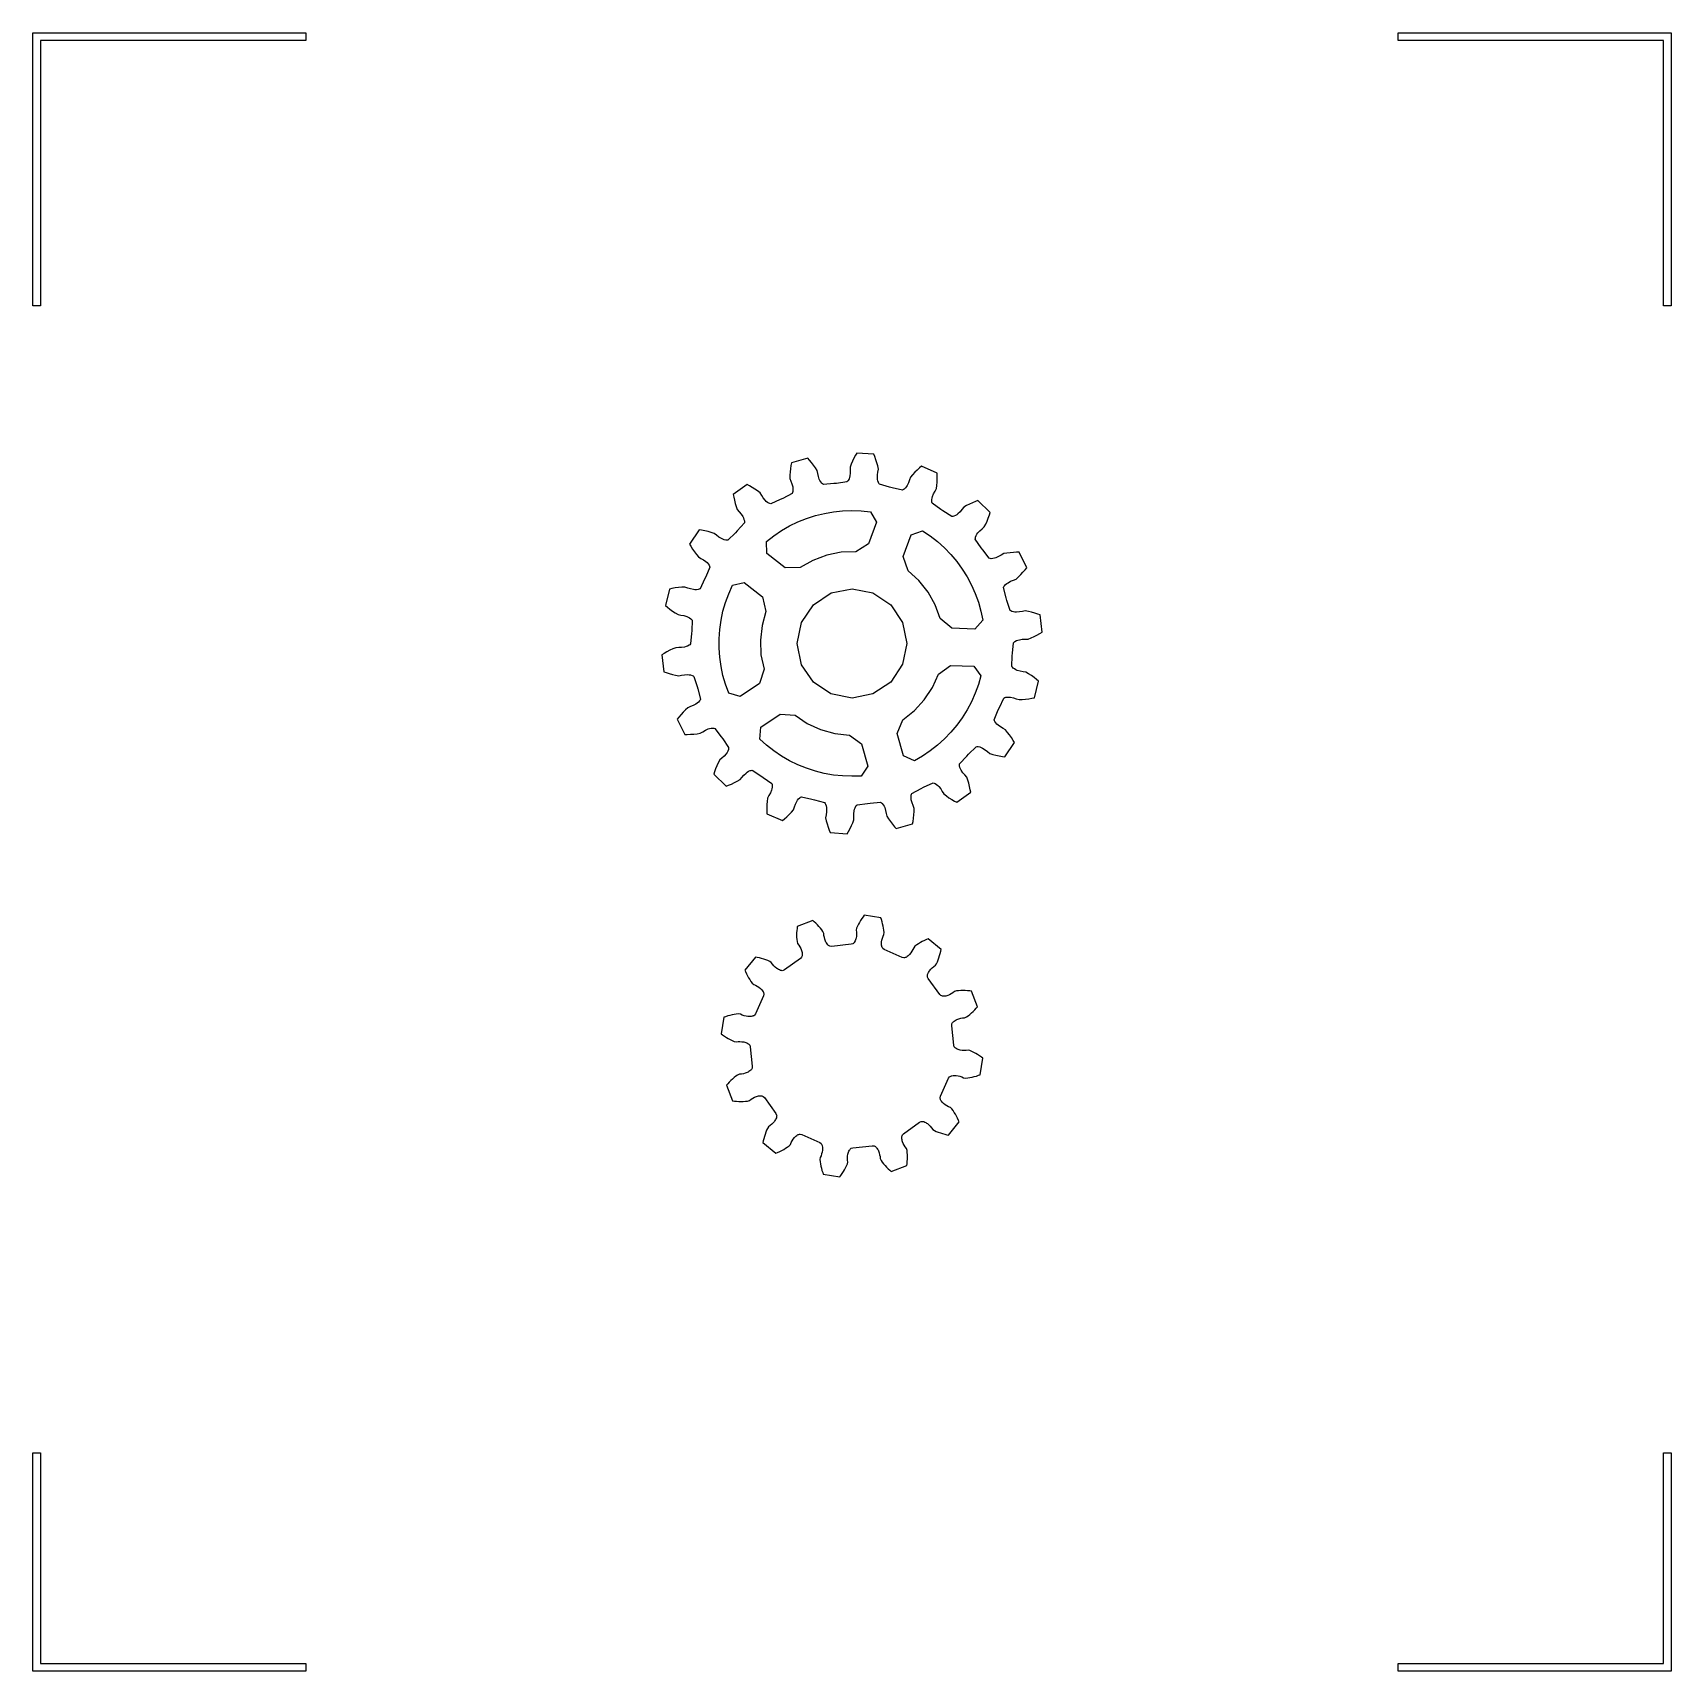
# Model space of a CAD drawing. Extents: x 0 to 6, y 0 to 6.
import ezdxf

# ---------------------------------------------------------------- set-up
doc = ezdxf.new("R2010")
doc.units = 0
doc.layers.add('Layer_1', color=7, linetype='CONTINUOUS')

msp = doc.modelspace()

# ---------------------------------------------------------------- linework, layer by layer
at = {"layer": 'Layer_1', "color": 7}
for points in [[(1.000015, 6.000004), (1.000015, 5.971618), (0.028332, 5.971618), (0.028332, 4.999989), (0, 4.999989), (0, 5.985783), (0, 6.000004), (1.000015, 6.000004), (1.000015, 6.000004)], [(5.999999, 6.000004), (5.999999, 4.999989), (5.971667, 4.999989), (5.971667, 5.971618), (4.999984, 5.971618), (4.999984, 6.000004), (5.999999, 6.000004), (5.999999, 6.000004)], [(1.000016, 5.999999), (1.000016, 5.971613), (0.028334, 5.971613), (0.028334, 4.999984), (0.000001, 4.999984), (0.000001, 5.985778), (0.000001, 5.999999), (1.000016, 5.999999), (1.000016, 5.999999)], [(6.000001, 5.999999), (6.000001, 4.999984), (5.971668, 4.999984), (5.971668, 5.971613), (4.999986, 5.971613), (4.999986, 5.999999), (6.000001, 5.999999), (6.000001, 5.999999)], [(0.028332, 0.799984), (0.028332, 0.028337), (1.000015, 0.028337), (1.000015, 0.000005), (0, 0.000005), (0, 0.799984), (0.028332, 0.799984), (0.028332, 0.799984)], [(0.028334, 0.799979), (0.028334, 0.028332), (1.000016, 0.028332), (1.000016, 0), (0.000001, 0), (0.000001, 0.799979), (0.028334, 0.799979), (0.028334, 0.799979)], [(5.999999, 0.799984), (5.999999, 0.000005), (4.999984, 0.000005), (4.999984, 0.028337), (5.971667, 0.028337), (5.971667, 0.799984), (5.999999, 0.799984), (5.999999, 0.799984)], [(6.000001, 0.799979), (6.000001, 0), (4.999986, 0), (4.999986, 0.028332), (5.971668, 0.028332), (5.971668, 0.799979), (6.000001, 0.799979), (6.000001, 0.799979)]]:
    msp.add_lwpolyline(points, close=True, dxfattribs=at)
for points in [[(3.017323, 4.460942), (3.012748, 4.45295), (3.007013, 4.442146), (3.001945, 4.431286), (2.997313, 4.420429), (2.993235, 4.409569), (2.993235, 4.398656), (2.993235, 4.387852), (2.992078, 4.376939), (2.990865, 4.371537), (2.989058, 4.366133), (2.986236, 4.360621), (2.984261, 4.357799), (2.981438, 4.355033), (2.943293, 4.349905), (2.933703, 4.348917), (2.895171, 4.345996), (2.891864, 4.348084), (2.889324, 4.350399), (2.885522, 4.355194), (2.882601, 4.360101), (2.880231, 4.365227), (2.876813, 4.375643), (2.874724, 4.386227), (2.87241, 4.396867), (2.866235, 4.406677), (2.8594, 4.416269), (2.852124, 4.425806), (2.844298, 4.435175), (2.838069, 4.442121), (2.777931, 4.424759), (2.776322, 4.415663), (2.7746, 4.403535), (2.7735, 4.391629), (2.772879, 4.379945), (2.772879, 4.368314), (2.776573, 4.358115), (2.780265, 4.347918), (2.78303, 4.337281), (2.78368, 4.331766), (2.78368, 4.325981), (2.782974, 4.319862), (2.782099, 4.316665), (2.780378, 4.31308), (2.746257, 4.295111), (2.737548, 4.290923), (2.702383, 4.274992), (2.698578, 4.275923), (2.695381, 4.277193), (2.690199, 4.280388), (2.685791, 4.284026), (2.681766, 4.287997), (2.675041, 4.296649), (2.669363, 4.305856), (2.663577, 4.315062), (2.654425, 4.322171), (2.644725, 4.32884), (2.634638, 4.335288), (2.624108, 4.341464), (2.615896, 4.345762), (2.56524, 4.308943), (2.566848, 4.299847), (2.569445, 4.28794), (2.572476, 4.27631), (2.575893, 4.26512), (2.579751, 4.254206), (2.586807, 4.245773), (2.593806, 4.237561), (2.599871, 4.228465), (2.602411, 4.22356), (2.6045, 4.218158), (2.605882, 4.212149), (2.606221, 4.208842), (2.605882, 4.204817), (2.579864, 4.176318), (2.573139, 4.169373), (2.545524, 4.142474), (2.541612, 4.141966), (2.538248, 4.141966), (2.532239, 4.14318), (2.526838, 4.145155), (2.521823, 4.14747), (2.512506, 4.153312), (2.503963, 4.159983), (2.495364, 4.166706), (2.484341, 4.170234), (2.47293, 4.173211), (2.461244, 4.175808), (2.449226, 4.178009), (2.440133, 4.179335), (2.405076, 4.127356), (2.409704, 4.119363), (2.416209, 4.109056), (2.422988, 4.099133), (2.4301, 4.089707), (2.437486, 4.080834), (2.446802, 4.075322), (2.456338, 4.069974), (2.465158, 4.063469), (2.469236, 4.059778), (2.47304, 4.055476), (2.476348, 4.050295), (2.477844, 4.047154), (2.478888, 4.043352), (2.464224, 4.007741), (2.460256, 3.998922), (2.4435, 3.964087), (2.440026, 3.962253), (2.436828, 3.961265), (2.43071, 3.96039), (2.424978, 3.96039), (2.41941, 3.960983), (2.408663, 3.963184), (2.398353, 3.966602), (2.388046, 3.969853), (2.376472, 3.969458), (2.364729, 3.968357), (2.352825, 3.966861), (2.340808, 3.964773), (2.331822, 3.962854), (2.316554, 3.902108), (2.323776, 3.896103), (2.333422, 3.888661), (2.343122, 3.881659), (2.353045, 3.875266), (2.363022, 3.869368), (2.373772, 3.867449), (2.384355, 3.865699), (2.394882, 3.862668), (2.400063, 3.860467), (2.405078, 3.857757), (2.409983, 3.854063), (2.412411, 3.851636), (2.414668, 3.848382), (2.41306, 3.809909), (2.412411, 3.800206), (2.408609, 3.761841), (2.4059, 3.758977), (2.40319, 3.756832), (2.397842, 3.753964), (2.392441, 3.751932), (2.387039, 3.750549), (2.376235, 3.748941), (2.365432, 3.748659), (2.354518, 3.748207), (2.343769, 3.743799), (2.333075, 3.738837), (2.322492, 3.733325), (2.311962, 3.727207), (2.304026, 3.722299), (2.310531, 3.660013), (2.319294, 3.656815), (2.330871, 3.653124), (2.342501, 3.649926), (2.353912, 3.647217), (2.365322, 3.645185), (2.376015, 3.646991), (2.386762, 3.648966), (2.397679, 3.649672), (2.40319, 3.64939), (2.408866, 3.648571), (2.414764, 3.646765), (2.417908, 3.645382), (2.421103, 3.643068), (2.43279, 3.606356), (2.435499, 3.59704), (2.445035, 3.559668), (2.443427, 3.555977), (2.441621, 3.553155), (2.437596, 3.548577), (2.433188, 3.544776), (2.42861, 3.541634), (2.418967, 3.536453), (2.408877, 3.532428), (2.398847, 3.52835), (2.390248, 3.520521), (2.381925, 3.512199), (2.37382, 3.503433), (2.36605, 3.49412), (2.360205, 3.486787), (2.387767, 3.430453), (2.396973, 3.430453), (2.409154, 3.430905), (2.421114, 3.431779), (2.432801, 3.433275), (2.444211, 3.435194), (2.453748, 3.440596), (2.463064, 3.446108), (2.47304, 3.450519), (2.478386, 3.452184), (2.483954, 3.453285), (2.490183, 3.453736), (2.49349, 3.453285), (2.497402, 3.452297), (2.520886, 3.421761), (2.526617, 3.413988), (2.548334, 3.382128), (2.548052, 3.378104), (2.547403, 3.374852), (2.545089, 3.369118), (2.542267, 3.364103), (2.539069, 3.359581), (2.53174, 3.351425), (2.523637, 3.344203), (2.515642, 3.336984), (2.51024, 3.326674), (2.505225, 3.315981), (2.50065, 3.304847), (2.496406, 3.293437), (2.493583, 3.284617), (2.538674, 3.241181), (2.547383, 3.244378), (2.558571, 3.248899), (2.569487, 3.253915), (2.580014, 3.259206), (2.590101, 3.264995), (2.597102, 3.273317), (2.604048, 3.28164), (2.61193, 3.289249), (2.616339, 3.292554), (2.621244, 3.295641), (2.626868, 3.298012), (2.630176, 3.29883), (2.634144, 3.299225), (2.666721, 3.278609), (2.674714, 3.273207), (2.706023, 3.250663), (2.707237, 3.246859), (2.707688, 3.243551), (2.707688, 3.237379), (2.706701, 3.231754), (2.705261, 3.226353), (2.70118, 3.216266), (2.695945, 3.20662), (2.690927, 3.19703), (2.689319, 3.18551), (2.688331, 3.173822), (2.687823, 3.161805), (2.687823, 3.149678), (2.688161, 3.140365), (2.745379, 3.114954), (2.752435, 3.120852), (2.761418, 3.129065), (2.770017, 3.137441), (2.778066, 3.14604), (2.785562, 3.15486), (2.789366, 3.165113), (2.792948, 3.17531), (2.797743, 3.185123), (2.800777, 3.189808), (2.804358, 3.194329), (2.808879, 3.198517), (2.811701, 3.200436), (2.815283, 3.202158), (2.852931, 3.193945), (2.862357, 3.191518), (2.899509, 3.181098), (2.901767, 3.178011), (2.903376, 3.17498), (2.905408, 3.169191), (2.906395, 3.163459), (2.906903, 3.158004), (2.906508, 3.146977), (2.9049, 3.13623), (2.90346, 3.125537), (2.905887, 3.114237), (2.908975, 3.102827), (2.912613, 3.091416), (2.916691, 3.079896), (2.920219, 3.071297), (2.982672, 3.066998), (2.987246, 3.074991), (2.992978, 3.085684), (2.99816, 3.096598), (3.002791, 3.107401), (3.006816, 3.118315), (3.006816, 3.129118), (3.006816, 3.139978), (3.007916, 3.150892), (3.009186, 3.156294), (3.010993, 3.161805), (3.013702, 3.167264), (3.015678, 3.170029), (3.0185, 3.172795), (3.056752, 3.178031), (3.066345, 3.179018), (3.10482, 3.181939), (3.108128, 3.179738), (3.110611, 3.177424), (3.114413, 3.172626), (3.117444, 3.167721), (3.119702, 3.162596), (3.12312, 3.152286), (3.125321, 3.141593), (3.127635, 3.130956), (3.13381, 3.121253), (3.140535, 3.111553), (3.147865, 3.102017), (3.155637, 3.092701), (3.161866, 3.085812), (3.222115, 3.103007), (3.223667, 3.11216), (3.225332, 3.124231), (3.226546, 3.136191), (3.227166, 3.147988), (3.227166, 3.159618), (3.223585, 3.169815), (3.219781, 3.179905), (3.217184, 3.190542), (3.216479, 3.196163), (3.216196, 3.201842), (3.216902, 3.20796), (3.217777, 3.211268), (3.219498, 3.214739), (3.253619, 3.232655), (3.262328, 3.237009), (3.297496, 3.252828), (3.301408, 3.251897), (3.304495, 3.250683), (3.309733, 3.247486), (3.314198, 3.243791), (3.31811, 3.239767), (3.324835, 3.23128), (3.330513, 3.221964), (3.336355, 3.212868), (3.345561, 3.205759), (3.355151, 3.198924), (3.365294, 3.192528), (3.375878, 3.18641), (3.38398, 3.182001), (3.434636, 3.218877), (3.433028, 3.227973), (3.430431, 3.23988), (3.42751, 3.25151), (3.424039, 3.262807), (3.420125, 3.273724), (3.413236, 3.282046), (3.40618, 3.290369), (3.400115, 3.299355), (3.397462, 3.30437), (3.395374, 3.309662), (3.393991, 3.31567), (3.393652, 3.319088), (3.394104, 3.323003), (3.420012, 3.351499), (3.426737, 3.3585), (3.454352, 3.385455), (3.458264, 3.385851), (3.461682, 3.385851), (3.46769, 3.384693), (3.473092, 3.382774), (3.478164, 3.380404), (3.48737, 3.374559), (3.495913, 3.36789), (3.504512, 3.361275), (3.515535, 3.357637), (3.526946, 3.354659), (3.538632, 3.352063), (3.55065, 3.349918), (3.559856, 3.348648), (3.59491, 3.400515), (3.590226, 3.40851), (3.583723, 3.418817), (3.576998, 3.428737), (3.569886, 3.438163), (3.5625, 3.447149), (3.553074, 3.452551), (3.543648, 3.457953), (3.534828, 3.464348), (3.53075, 3.468149), (3.526946, 3.472504), (3.523528, 3.477576), (3.522145, 3.480663), (3.521101, 3.484468), (3.535765, 3.520239), (3.539623, 3.529059), (3.556379, 3.563786), (3.559853, 3.565621), (3.56316, 3.566608), (3.569169, 3.567483), (3.575011, 3.567483), (3.580469, 3.566975), (3.591216, 3.564661), (3.601526, 3.561243), (3.611835, 3.557936), (3.623466, 3.5585), (3.63515, 3.559488), (3.647057, 3.561096), (3.659074, 3.563185), (3.668223, 3.565048), (3.683328, 3.625847), (3.676216, 3.631745), (3.666569, 3.639241), (3.656757, 3.646186), (3.646947, 3.652692), (3.63697, 3.65848), (3.626277, 3.660343), (3.615527, 3.662149), (3.605, 3.665236), (3.599928, 3.667381), (3.5948, 3.670147), (3.589895, 3.673788), (3.587525, 3.676271), (3.585323, 3.679469), (3.586819, 3.718054), (3.587525, 3.727647), (3.591329, 3.766066), (3.594038, 3.768888), (3.596748, 3.770977), (3.602149, 3.774008), (3.607551, 3.775983), (3.612843, 3.777423), (3.623756, 3.778918), (3.63456, 3.779201), (3.645363, 3.779709), (3.656113, 3.78412), (3.666807, 3.789025), (3.677443, 3.794647), (3.688027, 3.800655), (3.695966, 3.80556), (3.68935, 3.86796), (3.680641, 3.871044), (3.669011, 3.874739), (3.65749, 3.877936), (3.64597, 3.880645), (3.63456, 3.882734), (3.623866, 3.880871), (3.613227, 3.878952), (3.602313, 3.87819), (3.596748, 3.878472), (3.591013, 3.879291), (3.585117, 3.881041), (3.58214, 3.882593), (3.578889, 3.884794), (3.567092, 3.921503), (3.564495, 3.930819), (3.554959, 3.968247), (3.556511, 3.971885), (3.558261, 3.974752), (3.562396, 3.979381), (3.566694, 3.983075), (3.571269, 3.986273), (3.580915, 3.991398), (3.591002, 3.995422), (3.601145, 3.9995), (3.609634, 4.007329), (3.618067, 4.015596), (3.626059, 4.024525), (3.633942, 4.033841), (3.639677, 4.041173), (3.612225, 4.097398), (3.602909, 4.097398), (3.590838, 4.09689), (3.578821, 4.096015), (3.56708, 4.094576), (3.55567, 4.0926), (3.546244, 4.087198), (3.536874, 4.081686), (3.526951, 4.077278), (3.52155, 4.075669), (3.515928, 4.074456), (3.509809, 4.074174), (3.506391, 4.074456), (3.502587, 4.0755), (3.478996, 4.106037), (3.473374, 4.113809), (3.451544, 4.145779), (3.451883, 4.149637), (3.452532, 4.152945), (3.454733, 4.158677), (3.457556, 4.163695), (3.460863, 4.168269), (3.468085, 4.176372), (3.476298, 4.183591), (3.484291, 4.190923), (3.489692, 4.20112), (3.494597, 4.211813), (3.499229, 4.22295), (3.503417, 4.23436), (3.506341, 4.24318), (3.46125, 4.286724), (3.452541, 4.283529), (3.44124, 4.278898), (3.430327, 4.273883), (3.4198, 4.268591), (3.409711, 4.262913), (3.402711, 4.25459), (3.39582, 4.246154), (3.387994, 4.238658), (3.383472, 4.235241), (3.378567, 4.232266), (3.372945, 4.229839), (3.369638, 4.228964), (3.36578, 4.228625), (3.333146, 4.249295), (3.3251, 4.254697), (3.293791, 4.277077), (3.29269, 4.280879), (3.292182, 4.284297), (3.292464, 4.290415), (3.293395, 4.296147), (3.294891, 4.301549), (3.298916, 4.311638), (3.304097, 4.321172), (3.309112, 4.330764), (3.310721, 4.342285), (3.311709, 4.353972), (3.312217, 4.365986), (3.312217, 4.378223), (3.311935, 4.387429), (3.254663, 4.41295), (3.247554, 4.406942), (3.238515, 4.398729), (3.230025, 4.390406), (3.221923, 4.381697), (3.214424, 4.372931), (3.210676, 4.362681), (3.206985, 4.352481), (3.202187, 4.342671), (3.199156, 4.337987), (3.195574, 4.333465), (3.191163, 4.329277), (3.188341, 4.327358), (3.18476, 4.325636), (3.147111, 4.333959), (3.137685, 4.336273), (3.100533, 4.34669), (3.098163, 4.349888), (3.096554, 4.352865), (3.094635, 4.358707), (3.093534, 4.364276), (3.093139, 4.369897), (3.093421, 4.380811), (3.095086, 4.391504), (3.096582, 4.402364), (3.094042, 4.413664), (3.090955, 4.425075), (3.087373, 4.436485), (3.083239, 4.447895), (3.079821, 4.456494), (3.017258, 4.460903), (3.017323, 4.460942)], [(2.999628, 4.250819), (3.033585, 4.249719), (3.067319, 4.246191), (3.089642, 4.208379), (3.060373, 4.128287), (3.013959, 4.099624), (2.960162, 4.097536), (2.907409, 4.086953), (2.857083, 4.06799), (2.810395, 4.041255), (2.755827, 4.04086), (2.688686, 4.093444), (2.687473, 4.137267), (2.714208, 4.158104), (2.74232, 4.17701), (2.771646, 4.194042), (2.802182, 4.20887), (2.833655, 4.221547), (2.865849, 4.231964), (2.898699, 4.24018), (2.93216, 4.246075), (2.965783, 4.249603), (2.999628, 4.250817), (2.999628, 4.250819)], [(3.258535, 4.176626), (3.286645, 4.15761), (3.31327, 4.136663), (3.338514, 4.114063), (3.362052, 4.089645), (3.383772, 4.063681), (3.403668, 4.036285), (3.421584, 4.007513), (3.437515, 3.977583), (3.45135, 3.94666), (3.462924, 3.914854), (3.47235, 3.882167), (3.479462, 3.849039), (3.450356, 3.816132), (3.365139, 3.819107), (3.323466, 3.854551), (3.304947, 3.905044), (3.278542, 3.951895), (3.244975, 3.993842), (3.205176, 4.029947), (3.187923, 4.081816), (3.217083, 4.161908), (3.258535, 4.176626), (3.258535, 4.176626)], [(2.60507, 3.986403), (2.672261, 3.933926), (2.685049, 3.880899), (2.670444, 3.82914), (2.664325, 3.775673), (2.666752, 3.721983), (2.677776, 3.669343), (2.66124, 3.617307), (2.590572, 3.569628), (2.548405, 3.582142), (2.536885, 3.614002), (2.527458, 3.646522), (2.520459, 3.67965), (2.515774, 3.713274), (2.51346, 3.747008), (2.51346, 3.780965), (2.515774, 3.814809), (2.520459, 3.848376), (2.527569, 3.881506), (2.536885, 3.914137), (2.548405, 3.945943), (2.56224, 3.97692), (2.60507, 3.986403), (2.60507, 3.986403)], [(3.000014, 3.964189), (3.076653, 3.948953), (3.141625, 3.905543), (3.185035, 3.840572), (3.200271, 3.763932), (3.185019, 3.68731), (3.141606, 3.622356), (3.076641, 3.57896), (3.000014, 3.56373), (2.922091, 3.579469), (2.858457, 3.622375), (2.815551, 3.686009), (2.799811, 3.763932), (2.815042, 3.840559), (2.858438, 3.905525), (2.923391, 3.948937), (3.000014, 3.964189), (3.000014, 3.964189)], [(3.360454, 3.683454), (3.445618, 3.680587), (3.47235, 3.645642), (3.462924, 3.613065), (3.45135, 3.581258), (3.437515, 3.550335), (3.421584, 3.520403), (3.403668, 3.49163), (3.383772, 3.464235), (3.361942, 3.438273), (3.338404, 3.413856), (3.31316, 3.391255), (3.286535, 3.370309), (3.258423, 3.351292), (3.2291, 3.33437), (3.18886, 3.351786), (3.165323, 3.433752), (3.18616, 3.484355), (3.228383, 3.517592), (3.264708, 3.557114), (3.294364, 3.602095), (3.316467, 3.651154), (3.360454, 3.683454), (3.360454, 3.683454)], [(2.737138, 3.504751), (2.791599, 3.50056), (2.836249, 3.47074), (2.885195, 3.448306), (2.936954, 3.433975), (2.990424, 3.428187), (3.034852, 3.396437), (3.058389, 3.314471), (3.033472, 3.2782), (2.999628, 3.277099), (2.965673, 3.278313), (2.932049, 3.281897), (2.898589, 3.287795), (2.865792, 3.296008), (2.833548, 3.306425), (2.802072, 3.319159), (2.771646, 3.333987), (2.74221, 3.350909), (2.714208, 3.369925), (2.687476, 3.390705), (2.662228, 3.413362), (2.666419, 3.457129), (2.737138, 3.504754), (2.737138, 3.504751)], [(3.044851, 2.76817), (3.044851, 2.76817), (3.041046, 2.763102), (3.036141, 2.756266), (3.03162, 2.749374), (3.027322, 2.742375), (3.023518, 2.73532), (3.019933, 2.728264), (3.016792, 2.721152), (3.015522, 2.713933), (3.016171, 2.706711), (3.016454, 2.699492), (3.016059, 2.692213), (3.014958, 2.684994), (3.014139, 2.681466), (3.013039, 2.677882), (3.011656, 2.6743), (3.009737, 2.670773), (3.00858, 2.668966), (3.00714, 2.667217), (3.005334, 2.665467), (3.002963, 2.663661), (2.996845, 2.661911), (2.925739, 2.654469), (2.919344, 2.654977), (2.916634, 2.65619), (2.914546, 2.657573), (2.912824, 2.659012), (2.911216, 2.660565), (2.908619, 2.663652), (2.906531, 2.666903), (2.904725, 2.670157), (2.903116, 2.673465), (2.900632, 2.6803), (2.898713, 2.6873), (2.897387, 2.694412), (2.896512, 2.701741), (2.893803, 2.708413), (2.889228, 2.714751), (2.884323, 2.720923), (2.879088, 2.726932), (2.873463, 2.73294), (2.867564, 2.738782), (2.861392, 2.744461), (2.856541, 2.748649), (2.799326, 2.726655), (2.79862, 2.720317), (2.797802, 2.71194), (2.797294, 2.703725), (2.797012, 2.695512), (2.797294, 2.68752), (2.797746, 2.679584), (2.79862, 2.671865), (2.800991, 2.664976), (2.805346, 2.659077), (2.809037, 2.652849), (2.812345, 2.646453), (2.815054, 2.639621), (2.816155, 2.636147), (2.816917, 2.632452), (2.817425, 2.628651), (2.817707, 2.624626), (2.817707, 2.622538), (2.817312, 2.620224), (2.816691, 2.617853), (2.815478, 2.615144), (2.811069, 2.610402), (2.753191, 2.568456), (2.747513, 2.565588), (2.744482, 2.565306), (2.741998, 2.565588), (2.739797, 2.566096), (2.737708, 2.566604), (2.733904, 2.567987), (2.730486, 2.569709), (2.727179, 2.571628), (2.724204, 2.573716), (2.718582, 2.578291), (2.713454, 2.583419), (2.708769, 2.588931), (2.704471, 2.594829), (2.698683, 2.599348), (2.691571, 2.602435), (2.684241, 2.605356), (2.676633, 2.608066), (2.668807, 2.61038), (2.660814, 2.612468), (2.652601, 2.614218), (2.646316, 2.615432), (2.607731, 2.567863), (2.610271, 2.561965), (2.613745, 2.554249), (2.617493, 2.54686), (2.621351, 2.539751), (2.625486, 2.532859), (2.629894, 2.526357), (2.634469, 2.520018), (2.640093, 2.515333), (2.646706, 2.512246), (2.652991, 2.508828), (2.65911, 2.504803), (2.664841, 2.500285), (2.667551, 2.497801), (2.670034, 2.495036), (2.672461, 2.491948), (2.67455, 2.48853), (2.675538, 2.486668), (2.676356, 2.484579), (2.677005, 2.482209), (2.677344, 2.479178), (2.675848, 2.473005), (2.646799, 2.407685), (2.643161, 2.402393), (2.640678, 2.400644), (2.638476, 2.399599), (2.636388, 2.398837), (2.634299, 2.398245), (2.630385, 2.397539), (2.626473, 2.397257), (2.622779, 2.397257), (2.619088, 2.397539), (2.611866, 2.398753), (2.604976, 2.400615), (2.598031, 2.403042), (2.591359, 2.405963), (2.58414, 2.406951), (2.576421, 2.406133), (2.568595, 2.404919), (2.560713, 2.403423), (2.552774, 2.401561), (2.544781, 2.399472), (2.536789, 2.396819), (2.53067, 2.394844), (2.521134, 2.334265), (2.526262, 2.33035), (2.533097, 2.325556), (2.539986, 2.320981), (2.546988, 2.316736), (2.553987, 2.312822), (2.561099, 2.30935), (2.568209, 2.306263), (2.575431, 2.304936), (2.58265, 2.305529), (2.589815, 2.305868), (2.597148, 2.305388), (2.60437, 2.3044), (2.607841, 2.303695), (2.611479, 2.302594), (2.615063, 2.300985), (2.618644, 2.299179), (2.620366, 2.298078), (2.622172, 2.296583), (2.623978, 2.294833), (2.625728, 2.292406), (2.627534, 2.286287), (2.63492, 2.215125), (2.634412, 2.208843), (2.633255, 2.206133), (2.631816, 2.203988), (2.630433, 2.202239), (2.628937, 2.200686), (2.625796, 2.19809), (2.622598, 2.196001), (2.619291, 2.194195), (2.615986, 2.192587), (2.609204, 2.190103), (2.602205, 2.18824), (2.595093, 2.186914), (2.587764, 2.186039), (2.581038, 2.183217), (2.574753, 2.178696), (2.568525, 2.173791), (2.562516, 2.168499), (2.556508, 2.162987), (2.550722, 2.157089), (2.544987, 2.15086), (2.540799, 2.146065), (2.562846, 2.088794), (2.569131, 2.088032), (2.577564, 2.08727), (2.585777, 2.086762), (2.593992, 2.086762), (2.601985, 2.086762), (2.609867, 2.08727), (2.617583, 2.088032), (2.624529, 2.090572), (2.630427, 2.09476), (2.636599, 2.098564), (2.643048, 2.101872), (2.64983, 2.104581), (2.653358, 2.105569), (2.657049, 2.1065), (2.660854, 2.107008), (2.664878, 2.107291), (2.666967, 2.107008), (2.669224, 2.10667), (2.671651, 2.106077), (2.674361, 2.10492), (2.679046, 2.100509), (2.720992, 2.042631), (2.723815, 2.036789), (2.724153, 2.033924), (2.723871, 2.031384), (2.723476, 2.029126), (2.722968, 2.027094), (2.721529, 2.02329), (2.719807, 2.019819), (2.717944, 2.016621), (2.715856, 2.01359), (2.711227, 2.007965), (2.706156, 2.002894), (2.700644, 1.998155), (2.694746, 1.993744), (2.690225, 1.987958), (2.68714, 1.980957), (2.684216, 1.973571), (2.68162, 1.966019), (2.679192, 1.958246), (2.677104, 1.950144), (2.67527, 1.941931), (2.674056, 1.935702), (2.721627, 1.89706), (2.727526, 1.899544), (2.735242, 1.903072), (2.742684, 1.906766), (2.749793, 1.91079), (2.756685, 1.914869), (2.763187, 1.91928), (2.769473, 1.923798), (2.774214, 1.92942), (2.777299, 1.936035), (2.780716, 1.94243), (2.784687, 1.948549), (2.789205, 1.954224), (2.791745, 1.956821), (2.794455, 1.959474), (2.797542, 1.961844), (2.80096, 1.963933), (2.802823, 1.964921), (2.804911, 1.965739), (2.807338, 1.96636), (2.810316, 1.966755), (2.816544, 1.965259), (2.881808, 1.93621), (2.8871, 1.932516), (2.888821, 1.930089), (2.889922, 1.927887), (2.890741, 1.925686), (2.891361, 1.923711), (2.892011, 1.919686), (2.892349, 1.915885), (2.892349, 1.91208), (2.892011, 1.908496), (2.890797, 1.901277), (2.888878, 1.894275), (2.886507, 1.887496), (2.883583, 1.88077), (2.882596, 1.873551), (2.883358, 1.865779), (2.884571, 1.85795), (2.886067, 1.850124), (2.887986, 1.842131), (2.890075, 1.834193), (2.892671, 1.82609), (2.894759, 1.820081), (2.955228, 1.810492), (2.959143, 1.815617), (2.963938, 1.822509), (2.968569, 1.829398), (2.972757, 1.8364), (2.976672, 1.843399), (2.980199, 1.850454), (2.983287, 1.857566), (2.984613, 1.864732), (2.983992, 1.872061), (2.98371, 1.879283), (2.984105, 1.886449), (2.98515, 1.893671), (2.985912, 1.897309), (2.987125, 1.90089), (2.988508, 1.904418), (2.990427, 1.908002), (2.991528, 1.909808), (2.993024, 1.911558), (2.994717, 1.91328), (2.997088, 1.915086), (3.003206, 1.916892), (3.074422, 1.924388), (3.080704, 1.92388), (3.083414, 1.922666), (3.085502, 1.921283), (3.087308, 1.919731), (3.088804, 1.918235), (3.091401, 1.915258), (3.093489, 1.912007), (3.095408, 1.908756), (3.096904, 1.905448), (3.099444, 1.898503), (3.101307, 1.891611), (3.102633, 1.884391), (3.103508, 1.877169), (3.10633, 1.8705), (3.110851, 1.864162), (3.115756, 1.857987), (3.121048, 1.851868), (3.12656, 1.845972), (3.132458, 1.840128), (3.138687, 1.834449), (3.143482, 1.830261), (3.200753, 1.852145), (3.201515, 1.858593), (3.202334, 1.866863), (3.202842, 1.875185), (3.202842, 1.883398), (3.202842, 1.891391), (3.202334, 1.899219), (3.201515, 1.907045), (3.199032, 1.913827), (3.194843, 1.919833), (3.191039, 1.926062), (3.187734, 1.932457), (3.185025, 1.939182), (3.183981, 1.942763), (3.183106, 1.946348), (3.182598, 1.950152), (3.182316, 1.954284), (3.182598, 1.956316), (3.18288, 1.958517), (3.183501, 1.960944), (3.184715, 1.963766), (3.189123, 1.968395), (3.247001, 2.010454), (3.252789, 2.013164), (3.25571, 2.013446), (3.258194, 2.013446), (3.260508, 2.013051), (3.262484, 2.012543), (3.266288, 2.011104), (3.269816, 2.009438), (3.273011, 2.007519), (3.275988, 2.005431), (3.28161, 2.000746), (3.286738, 1.995621), (3.291423, 1.990109), (3.295831, 1.984321), (3.301619, 1.979799), (3.308675, 1.976605), (3.316061, 1.973681), (3.323669, 1.971084), (3.331495, 1.96877), (3.339488, 1.966682), (3.347701, 1.964819), (3.353929, 1.963606), (3.392571, 2.011287), (3.390031, 2.017185), (3.386557, 2.024791), (3.382809, 2.032177), (3.378841, 2.039399), (3.374707, 2.046178), (3.370295, 2.052793), (3.365831, 2.059132), (3.360209, 2.063817), (3.353596, 2.066848), (3.347201, 2.070322), (3.341083, 2.074234), (3.335404, 2.078755), (3.332751, 2.081351), (3.330155, 2.084061), (3.327728, 2.087092), (3.325639, 2.090456), (3.324652, 2.092375), (3.32389, 2.094576), (3.323269, 2.096947), (3.322817, 2.099868), (3.324369, 2.106043), (3.353475, 2.171417), (3.357113, 2.176652), (3.359483, 2.178458), (3.361685, 2.179559), (3.363886, 2.180321), (3.365862, 2.180914), (3.369886, 2.181619), (3.373688, 2.181902), (3.377492, 2.181902), (3.38113, 2.181619), (3.388296, 2.180293), (3.395295, 2.178543), (3.40213, 2.176116), (3.408855, 2.173195), (3.416021, 2.172207), (3.42385, 2.173026), (3.431676, 2.174126), (3.439448, 2.175735), (3.447497, 2.177485), (3.45538, 2.179686), (3.463482, 2.182226), (3.469491, 2.184315), (3.479137, 2.244894), (3.474009, 2.248695), (3.46712, 2.253603), (3.460175, 2.258178), (3.453283, 2.262422), (3.446174, 2.266224), (3.439172, 2.269808), (3.432063, 2.272896), (3.42484, 2.274222), (3.417565, 2.273517), (3.410346, 2.273234), (3.403123, 2.273629), (3.395901, 2.27473), (3.39232, 2.275492), (3.388736, 2.276593), (3.385208, 2.278032), (3.381627, 2.279895), (3.37982, 2.281108), (3.378014, 2.282548), (3.376293, 2.284297), (3.374543, 2.286725), (3.372737, 2.292843), (3.365241, 2.363895), (3.365749, 2.370288), (3.366962, 2.372997), (3.368345, 2.375142), (3.369841, 2.376864), (3.371393, 2.378416), (3.374368, 2.381069), (3.377565, 2.383157), (3.380873, 2.384907), (3.384181, 2.386516), (3.39107, 2.389056), (3.398015, 2.390918), (3.405181, 2.392188), (3.412403, 2.393063), (3.419238, 2.395829), (3.425411, 2.400404), (3.431639, 2.405312), (3.437758, 2.410493), (3.443656, 2.416115), (3.449445, 2.422013), (3.455177, 2.428242), (3.459365, 2.433037), (3.437428, 2.490308), (3.431032, 2.491014), (3.42271, 2.491776), (3.414441, 2.492284), (3.406284, 2.492566), (3.398182, 2.492284), (3.390409, 2.491889), (3.382581, 2.491014), (3.375748, 2.488587), (3.369739, 2.484289), (3.363564, 2.480594), (3.357172, 2.477287), (3.350447, 2.474577), (3.346862, 2.473477), (3.343225, 2.472658), (3.33942, 2.47215), (3.335452, 2.471868), (3.333251, 2.471868), (3.33105, 2.47232), (3.328622, 2.472912), (3.3258, 2.474069), (3.321225, 2.478478), (3.279169, 2.536356), (3.276459, 2.542088), (3.276177, 2.545065), (3.276177, 2.547605), (3.276572, 2.549806), (3.27708, 2.551895), (3.27852, 2.555696), (3.280241, 2.559061), (3.282104, 2.562368), (3.284192, 2.565399), (3.288931, 2.571021), (3.294002, 2.576093), (3.299514, 2.580834), (3.305359, 2.585132), (3.309824, 2.590921), (3.313075, 2.59803), (3.315942, 2.605362), (3.318539, 2.612968), (3.320853, 2.62074), (3.322941, 2.628789), (3.32486, 2.636948), (3.326074, 2.643287), (3.278393, 2.681816), (3.272494, 2.679332), (3.264888, 2.675805), (3.257446, 2.67211), (3.25028, 2.668199), (3.243445, 2.664118), (3.236833, 2.659709), (3.230547, 2.655078), (3.225863, 2.649566), (3.222831, 2.642897), (3.219357, 2.636559), (3.215443, 2.63044), (3.210925, 2.624762), (3.208328, 2.621996), (3.205619, 2.619456), (3.202588, 2.617085), (3.19917, 2.614997), (3.197307, 2.614066), (3.195106, 2.613247), (3.192679, 2.612542), (3.189811, 2.612259), (3.183583, 2.613755), (3.118209, 2.642804), (3.113027, 2.646386), (3.111221, 2.648926), (3.11012, 2.651127), (3.109302, 2.653216), (3.108737, 2.655304), (3.108032, 2.659218), (3.10775, 2.663076), (3.10775, 2.666824), (3.108088, 2.670519), (3.109358, 2.677741), (3.111193, 2.68463), (3.113676, 2.691519), (3.116499, 2.698244), (3.117486, 2.705466), (3.116724, 2.713182), (3.115624, 2.720955), (3.114015, 2.728893), (3.112181, 2.736776), (3.109979, 2.744822), (3.107496, 2.752815), (3.105407, 2.758933), (3.044828, 2.768416), (3.044851, 2.76817)]]:
    msp.add_lwpolyline(points, dxfattribs=at)

doc.saveas('drawing.dxf')
